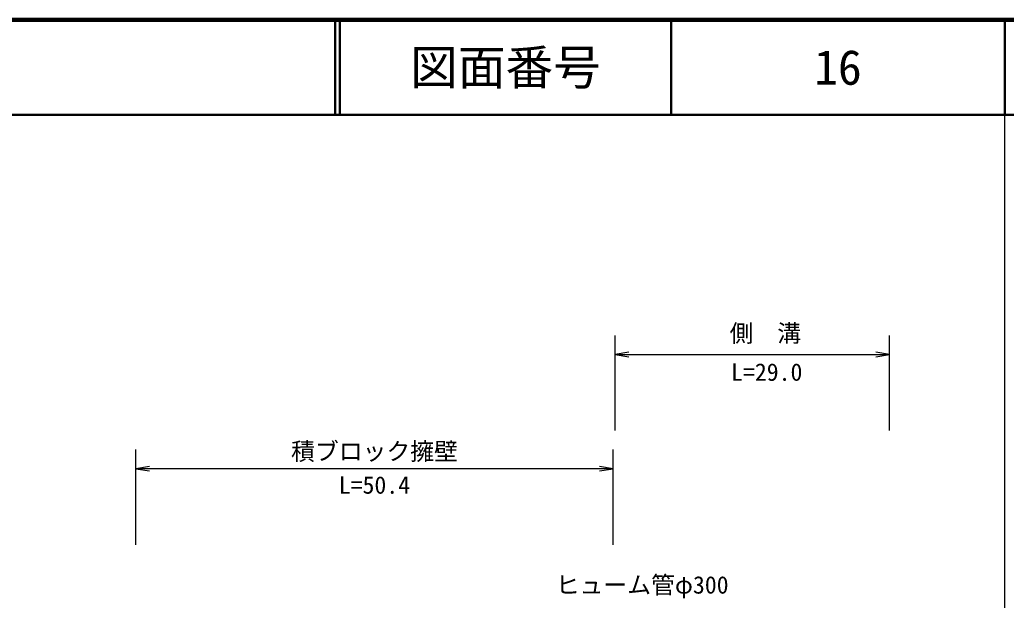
# Model space of a CAD drawing. Units: millimetres, scale not verified. Extents: x 40000 to 680000, y 20000 to 380000.
# Drawn here: x 475652 to 579159, y 319021 to 380000 of the extents above; entities that cross this region are included whole.
import ezdxf
from ezdxf.enums import TextEntityAlignment as Align

# ---------------------------------------------------------------- set-up
doc = ezdxf.new("R2010")
doc.units = ezdxf.units.MM
doc.header["$LTSCALE"] = 1000
for name, color, linetype, lineweight in [('M-STR-STR3', 7, 'Continuous', 25), ('M-TTL', 2, 'Continuous', 140), ('M-TTL-BAND', 7, 'Continuous', 25), ('M-TTL-LINE', 7, 'Continuous', 50)]:
    doc.layers.add(name, color=color, linetype=linetype, lineweight=lineweight)
doc.layers.add('M-TTL-TXT', color=7, linetype='Continuous')
doc.styles.add('ＭＳ ゴシック', font='')
doc.styles.get('ＭＳ ゴシック').set_extended_font_data('MS Gothic')

# ---------------------------------------------------------------- blocks, each defined once
blk = doc.blocks.new('open_arrow')
at = {"color": 0, "linetype": 'Continuous', "lineweight": -2}
blk.add_lwpolyline([(7.5, 1.25), (0, 0), (7.5, -1.25)], dxfattribs=at)

msp = doc.modelspace()

# ---------------------------------------------------------------- linework, layer by layer
at = {"layer": 'M-STR-STR3'}
for p, q in [((538109, 336843), (538109, 346843)), ((566921, 336843), (566921, 346843)), ((538109, 344843), (566921, 344843)), ((487828, 324843), (487828, 334843)), ((537922, 324843), (537922, 334843)), ((537922, 332843), (487828, 332843))]:
    msp.add_line(p, q, dxfattribs=at)
at = {"layer": 'M-TTL'}
msp.add_line((680000, 380000), (40000, 380000), dxfattribs=at)
at = {"layer": 'M-TTL-BAND'}
msp.add_line((579000, 20000), (579000, 370000), dxfattribs=at)
at = {"layer": 'M-TTL-LINE'}
for p, q in [((508747, 380000), (508747, 370000)), ((509247, 380000), (509247, 370000)), ((543997, 380000), (543997, 370000)), ((579000, 380000), (579000, 370000)), ((40000, 370000), (680000, 370000))]:
    msp.add_line(p, q, dxfattribs=at)

# ---------------------------------------------------------------- block references
at = {"layer": 'M-STR-STR3', "xscale": 193, "yscale": 193}
for p in [(538109, 344843), (487828, 332843)]:
    msp.add_blockref('open_arrow', p, dxfattribs=at)
at = {"layer": 'M-STR-STR3', "xscale": 193, "yscale": 193, "rotation": 180}
for p in [(566921, 344843), (537922, 332843)]:
    msp.add_blockref('open_arrow', p, dxfattribs=at)

# ---------------------------------------------------------------- texts
at = {"layer": 'M-STR-STR3', "style": 'ＭＳ ゴシック'}
for s, p in [('側\u3000溝', (550130, 345605)), ('L=29.0', (550287, 341524)), ('積ブロック擁壁', (504125, 333199)), ('L=50.4', (509125, 329664)), ('ヒューム管φ300', (531888, 319173))]:
    msp.add_text(s, height=1833, dxfattribs=at).set_placement(p, align=Align.BOTTOM_LEFT)
at = {"layer": 'M-TTL-TXT', "style": 'ＭＳ ゴシック'}
for s, p in [('図面番号', (526622, 375000)), ('16', (561497, 375000))]:
    msp.add_text(s, height=3666, dxfattribs=at).set_placement(p, align=Align.MIDDLE_CENTER)

doc.saveas('drawing.dxf')
